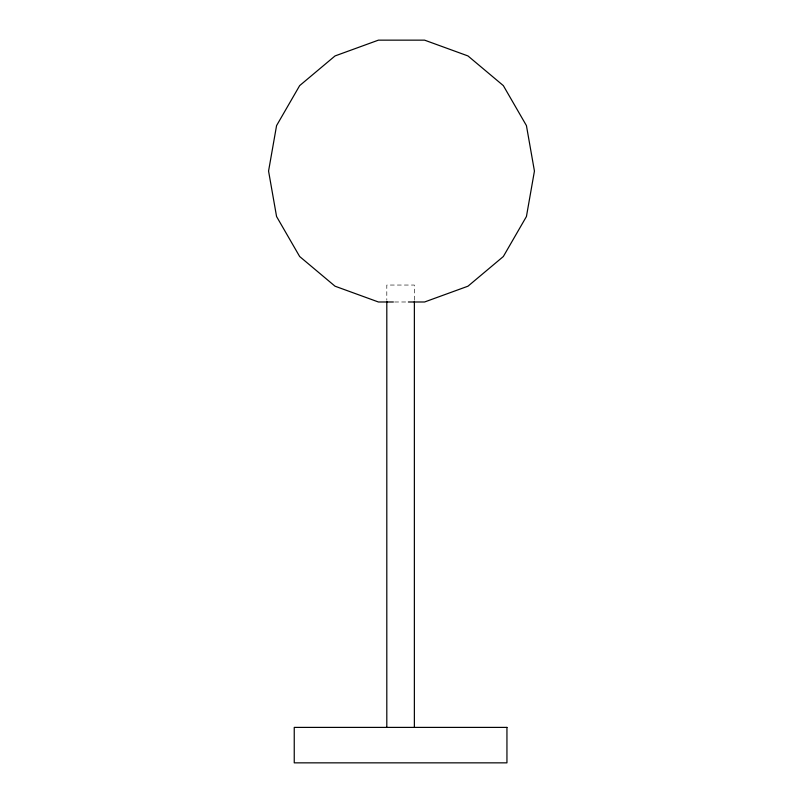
<?xml version="1.0" encoding="UTF-8"?>
<svg xmlns="http://www.w3.org/2000/svg" width="803" height="803" viewBox="0 0 803 803"><rect width="100%" height="100%" fill="white"/><g stroke="black" fill="none" stroke-linecap="round" stroke-linejoin="round"><path stroke-width="0.6" stroke-dasharray="4.01 3.01" d="M394.634 301.988L407.111 301.988M414.368 300.091L414.368 285.045L386.805 285.045L386.805 300.091"/><path stroke-width="1.2" d="M393.39 301.988L378.414 301.988L335.032 286.199L299.66 256.518L276.573 216.539L268.563 171.069L276.573 125.599L299.66 85.62L335.032 55.939L378.414 40.15L424.586 40.15L467.968 55.939L503.34 85.62L526.427 125.599L534.437 171.069L526.427 216.539L503.34 256.518L467.968 286.199L424.586 301.988L408.366 301.988M414.368 301.336L414.368 727.398M386.805 301.336L386.805 727.398M506.944 727.398L294.239 727.398L294.239 762.85L506.944 762.85L506.944 727.398"/></g></svg>
